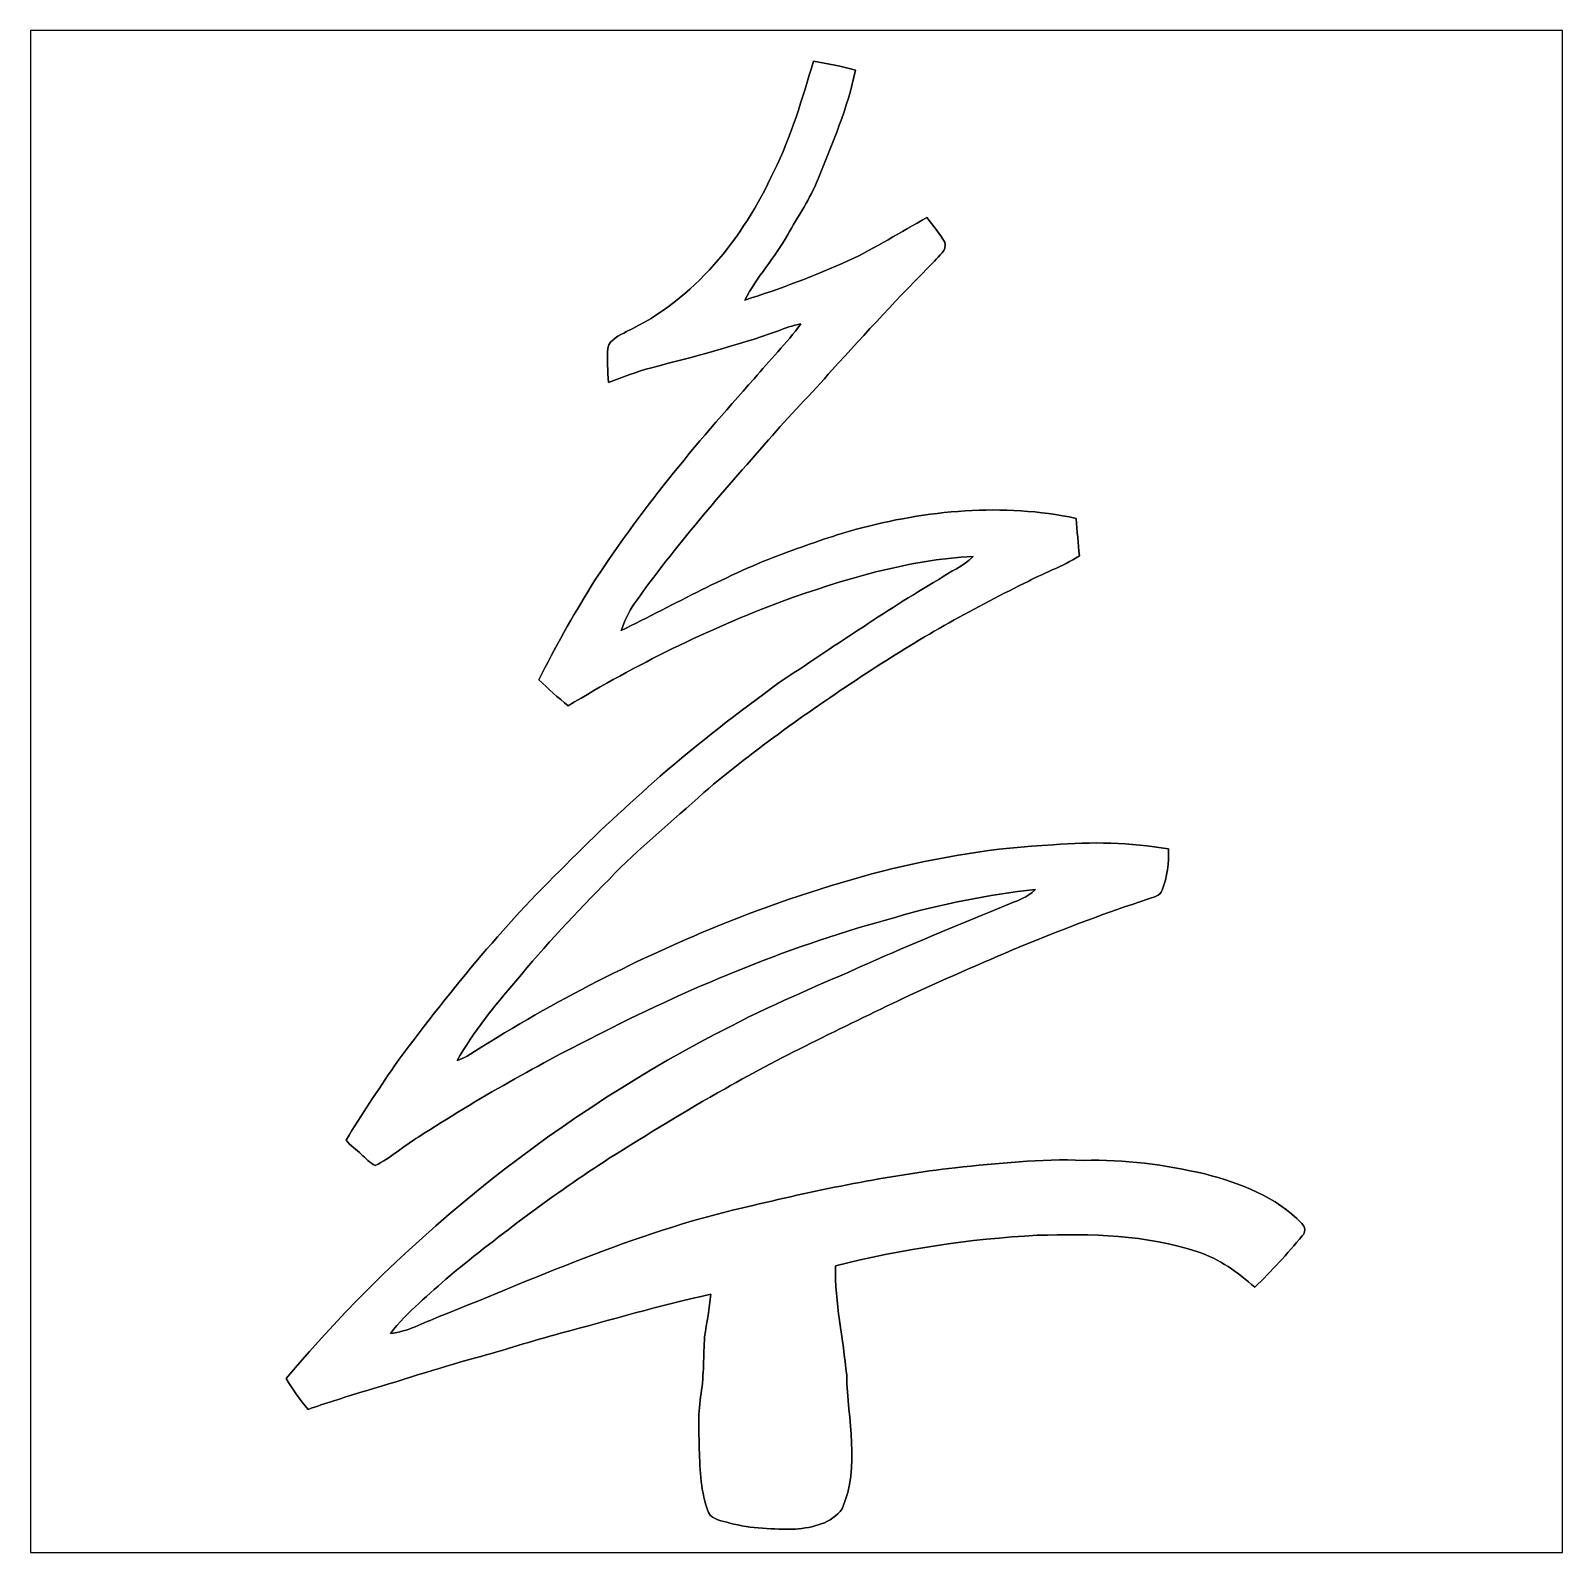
# Model space of a CAD drawing. Header units: centimetres. Extents: x -16.8 to 16.8, y -16.7 to 16.7.
import ezdxf

# ---------------------------------------------------------------- set-up
doc = ezdxf.new("R2010")
doc.units = ezdxf.units.CM
doc.header["$MEASUREMENT"] = 0
doc.layers.add('Layer 1', color=7, linetype='Continuous')

msp = doc.modelspace()

# ---------------------------------------------------------------- linework, layer by layer
at = {"layer": 'Layer 1', "color": 7}
for points, knots in [([(-16.77458, 16.66875), (-16.77458, 16.66875), (16.77458, 16.66875), (16.77458, 16.66875), (16.77458, 16.66875), (16.77458, 16.66875), (16.77458, -16.66875), (16.77458, -16.66875), (16.77458, -16.66875), (16.77458, -16.66875), (-16.77458, -16.66875), (-16.77458, -16.66875), (-16.77458, -16.66875), (-16.77458, -16.66875), (-16.77458, 16.66875), (-16.77458, 16.66875), (-16.77458, 16.66875), (-16.77458, 16.66875), (-16.77458, 16.66875), (-16.77458, 16.66875)], [0, 0, 0, 0, 0.16666667, 0.16666667, 0.16666667, 0.16666667, 0.33333333, 0.33333333, 0.33333333, 0.33333333, 0.5, 0.5, 0.5, 0.5, 0.66666667, 0.66666667, 0.66666667, 0.66666667, 1, 1, 1, 1]), ([(0.37394, 16.00059), (0.12559, 15.18179), (-0.11077, 14.35382), (-0.49459, 13.58512), (-0.49459, 13.58512), (-1.16981, 12.1225), (-2.24049, 10.76995), (-3.72357, 10.07463), (-3.72357, 10.07463), (-3.87773, 9.98749), (-4.09152, 9.90882), (-4.13526, 9.7155), (-4.13526, 9.7155), (-4.14514, 9.46326), (-4.13279, 9.20997), (-4.1208, 8.95738), (-4.1208, 8.95738), (-3.80859, 9.07133), (-3.50203, 9.20186), (-3.17853, 9.28299), (-3.17853, 9.28299), (-2.25072, 9.52218), (-1.32045, 9.76136), (-0.41839, 10.08733), (-0.41839, 10.08733), (-0.24941, 10.14624), (-0.08255, 10.21503), (0.09454, 10.24467), (0.09454, 10.24467), (-0.21908, 9.82133), (-0.58561, 9.44139), (-0.92886, 9.04275), (-0.92886, 9.04275), (-2.21015, 7.60342), (-3.4604, 6.12599), (-4.49686, 4.49721), (-4.49686, 4.49721), (-4.90538, 3.82905), (-5.2959, 3.15031), (-5.64056, 2.44722), (-5.64056, 2.44722), (-5.43701, 2.24578), (-5.22252, 2.05599), (-4.99851, 1.87784), (-4.99851, 1.87784), (-3.51473, 2.78165), (-1.94804, 3.55141), (-0.32209, 4.16384), (-0.32209, 4.16384), (1.02976, 4.64996), (2.42429, 5.074), (3.86786, 5.14844), (3.86786, 5.14844), (3.65689, 4.92866), (3.36091, 4.82141), (3.11573, 4.64749), (3.11573, 4.64749), (1.92123, 3.94159), (0.77999, 3.15207), (-0.37712, 2.38795), (-0.37712, 2.38795), (-1.27071, 1.73673), (-2.14383, 1.05622), (-2.98521, 0.33902), (-2.98521, 0.33902), (-3.68759, -0.2981), (-4.39773, -0.92851), (-5.05707, -1.61043), (-5.05707, -1.61043), (-6.44172, -2.95522), (-7.66198, -4.45841), (-8.80674, -6.00922), (-8.80674, -6.00922), (-9.1634, -6.54685), (-9.53241, -7.07954), (-9.86084, -7.63482), (-9.86084, -7.63482), (-9.77688, -7.76252), (-9.64142, -7.8426), (-9.53276, -7.94738), (-9.53276, -7.94738), (-9.43257, -8.03169), (-9.34685, -8.13682), (-9.22796, -8.19644), (-9.22796, -8.19644), (-8.88436, -8.02746), (-8.60037, -7.76287), (-8.27334, -7.56567), (-8.27334, -7.56567), (-6.97759, -6.72712), (-5.63139, -5.96653), (-4.24921, -5.27967), (-4.24921, -5.27967), (-2.2031, -4.23404), (-0.06279, -3.35915), (2.15759, -2.75802), (2.15759, -2.75802), (3.16124, -2.46451), (4.19347, -2.26025), (5.23346, -2.14771), (5.23346, -2.14771), (5.05636, -2.32939), (4.80589, -2.39995), (4.57941, -2.49837), (4.57941, -2.49837), (3.63361, -2.89031), (2.68393, -3.27307), (1.74766, -3.68723), (1.74766, -3.68723), (0.68086, -4.16983), (-0.40958, -4.60022), (-1.44604, -5.14667), (-1.44604, -5.14667), (-5.16467, -7.03192), (-8.49665, -9.67281), (-11.18094, -12.86298), (-11.18094, -12.86298), (-11.03559, -13.09829), (-10.87543, -13.32406), (-10.69834, -13.53679), (-10.69834, -13.53679), (-10.32334, -13.39991), (-9.93951, -13.29055), (-9.56098, -13.16531), (-9.56098, -13.16531), (-8.71432, -12.92648), (-7.88282, -12.63685), (-7.03333, -12.40825), (-7.03333, -12.40825), (-6.40927, -12.24104), (-5.79579, -12.03537), (-5.17137, -11.86956), (-5.17137, -11.86956), (-4.07599, -11.57887), (-2.98732, -11.25714), (-1.87995, -11.01478), (-1.87995, -11.01478), (-1.90465, -11.32805), (-1.96533, -11.63673), (-2.01366, -11.94682), (-2.01366, -11.94682), (-2.04364, -12.35922), (-2.02106, -12.77726), (-2.09056, -13.18719), (-2.09056, -13.18719), (-2.16112, -13.59112), (-2.13572, -14.00316), (-2.13184, -14.41168), (-2.13184, -14.41168), (-2.1082, -14.87629), (-2.10044, -15.35606), (-1.93005, -15.79598), (-1.93005, -15.79598), (-1.84221, -15.96637), (-1.6196, -15.97342), (-1.45979, -16.02564), (-1.45979, -16.02564), (-0.99236, -16.15264), (-0.50412, -16.15969), (-0.02258, -16.1604), (-0.02258, -16.1604), (0.34502, -16.12477), (0.77788, -16.03869), (1.00189, -15.71131), (1.00189, -15.71131), (1.40406, -14.77857), (1.11584, -13.7601), (1.0989, -12.78678), (1.0989, -12.78678), (1.02306, -11.98915), (0.8382, -11.19717), (0.85266, -10.39248), (0.85266, -10.39248), (2.29941, -10.027), (3.78389, -9.80123), (5.27403, -9.72256), (5.27403, -9.72256), (6.45231, -9.68657), (7.66092, -9.7095), (8.78981, -10.08415), (8.78981, -10.08415), (9.26359, -10.23691), (9.66823, -10.53712), (10.03864, -10.86132), (10.03864, -10.86132), (10.40201, -10.50325), (10.75126, -10.13037), (11.07546, -9.73667), (11.07546, -9.73667), (11.15977, -9.66823), (11.13966, -9.53206), (11.06946, -9.46291), (11.06946, -9.46291), (10.50255, -8.87695), (9.71621, -8.57885), (8.94327, -8.37777), (8.94327, -8.37777), (8.07297, -8.17986), (7.17973, -8.05321), (6.28544, -8.08073), (6.28544, -8.08073), (5.34529, -8.03981), (4.40866, -8.1474), (3.47521, -8.24265), (3.47521, -8.24265), (1.98155, -8.41693), (0.50659, -8.7182), (-0.95462, -9.06886), (-0.95462, -9.06886), (-3.33975, -9.58674), (-5.57107, -10.60274), (-7.82673, -11.50479), (-7.82673, -11.50479), (-8.17739, -11.64167), (-8.51394, -11.83358), (-8.89494, -11.87309), (-8.89494, -11.87309), (-8.52205, -11.39366), (-8.03981, -11.0169), (-7.59566, -10.60768), (-7.59566, -10.60768), (-6.47171, -9.69645), (-5.31813, -8.81944), (-4.10069, -8.03628), (-4.10069, -8.03628), (-3.26249, -7.51734), (-2.43099, -6.98606), (-1.56528, -6.51404), (-1.56528, -6.51404), (-0.25188, -5.76051), (1.12148, -5.11845), (2.48391, -4.45982), (2.48391, -4.45982), (4.18465, -3.683), (5.90621, -2.94393), (7.68491, -2.36149), (7.68491, -2.36149), (7.79956, -2.31105), (7.96572, -2.29658), (8.01194, -2.15829), (8.01194, -2.15829), (8.11812, -1.87184), (8.15869, -1.56175), (8.14493, -1.2573), (8.14493, -1.2573), (7.31202, -1.11795), (6.46148, -1.09573), (5.62081, -1.16805), (5.62081, -1.16805), (3.08998, -1.2887), (0.62653, -1.99954), (-1.71274, -2.9404), (-1.71274, -2.9404), (-3.62761, -3.72604), (-5.4737, -4.68277), (-7.21642, -5.80037), (-7.21642, -5.80037), (-7.28451, -5.83882), (-7.35789, -5.86705), (-7.43021, -5.89597), (-7.43021, -5.89597), (-7.08201, -5.26203), (-6.61882, -4.70041), (-6.14539, -4.15678), (-6.14539, -4.15678), (-5.51568, -3.36938), (-4.80907, -2.64795), (-4.10669, -1.92581), (-4.10669, -1.92581), (-3.45581, -1.24495), (-2.71886, -0.65687), (-2.02671, -0.02011), (-2.02671, -0.02011), (-0.90311, 0.9338), (0.3048, 1.78259), (1.53458, 2.59327), (1.53458, 2.59327), (2.64478, 3.32387), (3.80153, 3.98427), (4.99745, 4.56494), (4.99745, 4.56494), (5.3908, 4.77732), (5.81907, 4.92019), (6.19548, 5.16502), (6.19548, 5.16502), (6.16867, 5.43772), (6.14821, 5.71112), (6.12493, 5.98382), (6.12493, 5.98382), (4.52367, 6.32107), (2.85432, 6.16726), (1.28658, 5.73617), (1.28658, 5.73617), (0.7553, 5.59364), (0.24024, 5.40032), (-0.27764, 5.21723), (-0.27764, 5.21723), (-1.51201, 4.75474), (-2.66347, 4.10598), (-3.8421, 3.52354), (-3.8421, 3.52354), (-3.76484, 3.72886), (-3.68088, 3.93453), (-3.55247, 4.11374), (-3.55247, 4.11374), (-2.65465, 5.37492), (-1.63759, 6.54509), (-0.61101, 7.70149), (-0.61101, 7.70149), (-0.16439, 8.2296), (0.32844, 8.71502), (0.7814, 9.23713), (0.7814, 9.23713), (1.51624, 10.04217), (2.25037, 10.84827), (3.0226, 11.61803), (3.0226, 11.61803), (3.11856, 11.7408), (3.30094, 11.84628), (3.24767, 12.03219), (3.24767, 12.03219), (3.13761, 12.22622), (2.98662, 12.39414), (2.85644, 12.57441), (2.85644, 12.57441), (2.28565, 12.25797), (1.73461, 11.9059), (1.14194, 11.63038), (1.14194, 11.63038), (0.40181, 11.29877), (-0.35842, 11.00737), (-1.13242, 10.76678), (-1.13242, 10.76678), (-0.87136, 11.27301), (-0.47378, 11.69317), (-0.19685, 12.19024), (-0.19685, 12.19024), (0.02893, 12.60016), (0.30304, 12.9861), (0.47449, 13.42425), (0.47449, 13.42425), (0.79058, 14.20072), (1.11901, 14.97577), (1.29222, 15.79986), (1.29222, 15.79986), (0.99272, 15.8937), (0.68157, 15.94414), (0.37394, 16.00059)], [0, 0, 0, 0, 0.01136364, 0.01136364, 0.01136364, 0.01136364, 0.02272727, 0.02272727, 0.02272727, 0.02272727, 0.03409091, 0.03409091, 0.03409091, 0.03409091, 0.04545455, 0.04545455, 0.04545455, 0.04545455, 0.05681818, 0.05681818, 0.05681818, 0.05681818, 0.06818182, 0.06818182, 0.06818182, 0.06818182, 0.07954545, 0.07954545, 0.07954545, 0.07954545, 0.09090909, 0.09090909, 0.09090909, 0.09090909, 0.10227273, 0.10227273, 0.10227273, 0.10227273, 0.11363636, 0.11363636, 0.11363636, 0.11363636, 0.125, 0.125, 0.125, 0.125, 0.13636364, 0.13636364, 0.13636364, 0.13636364, 0.14772727, 0.14772727, 0.14772727, 0.14772727, 0.15909091, 0.15909091, 0.15909091, 0.15909091, 0.17045455, 0.17045455, 0.17045455, 0.17045455, 0.18181818, 0.18181818, 0.18181818, 0.18181818, 0.19318182, 0.19318182, 0.19318182, 0.19318182, 0.20454545, 0.20454545, 0.20454545, 0.20454545, 0.21590909, 0.21590909, 0.21590909, 0.21590909, 0.22727273, 0.22727273, 0.22727273, 0.22727273, 0.23863636, 0.23863636, 0.23863636, 0.23863636, 0.25, 0.25, 0.25, 0.25, 0.26136364, 0.26136364, 0.26136364, 0.26136364, 0.27272727, 0.27272727, 0.27272727, 0.27272727, 0.28409091, 0.28409091, 0.28409091, 0.28409091, 0.29545455, 0.29545455, 0.29545455, 0.29545455, 0.30681818, 0.30681818, 0.30681818, 0.30681818, 0.31818182, 0.31818182, 0.31818182, 0.31818182, 0.32954545, 0.32954545, 0.32954545, 0.32954545, 0.34090909, 0.34090909, 0.34090909, 0.34090909, 0.35227273, 0.35227273, 0.35227273, 0.35227273, 0.36363636, 0.36363636, 0.36363636, 0.36363636, 0.375, 0.375, 0.375, 0.375, 0.38636364, 0.38636364, 0.38636364, 0.38636364, 0.39772727, 0.39772727, 0.39772727, 0.39772727, 0.40909091, 0.40909091, 0.40909091, 0.40909091, 0.42045455, 0.42045455, 0.42045455, 0.42045455, 0.43181818, 0.43181818, 0.43181818, 0.43181818, 0.44318182, 0.44318182, 0.44318182, 0.44318182, 0.45454545, 0.45454545, 0.45454545, 0.45454545, 0.46590909, 0.46590909, 0.46590909, 0.46590909, 0.47727273, 0.47727273, 0.47727273, 0.47727273, 0.48863636, 0.48863636, 0.48863636, 0.48863636, 0.5, 0.5, 0.5, 0.5, 0.51136364, 0.51136364, 0.51136364, 0.51136364, 0.52272727, 0.52272727, 0.52272727, 0.52272727, 0.53409091, 0.53409091, 0.53409091, 0.53409091, 0.54545455, 0.54545455, 0.54545455, 0.54545455, 0.55681818, 0.55681818, 0.55681818, 0.55681818, 0.56818182, 0.56818182, 0.56818182, 0.56818182, 0.57954545, 0.57954545, 0.57954545, 0.57954545, 0.59090909, 0.59090909, 0.59090909, 0.59090909, 0.60227273, 0.60227273, 0.60227273, 0.60227273, 0.61363636, 0.61363636, 0.61363636, 0.61363636, 0.625, 0.625, 0.625, 0.625, 0.63636364, 0.63636364, 0.63636364, 0.63636364, 0.64772727, 0.64772727, 0.64772727, 0.64772727, 0.65909091, 0.65909091, 0.65909091, 0.65909091, 0.67045455, 0.67045455, 0.67045455, 0.67045455, 0.68181818, 0.68181818, 0.68181818, 0.68181818, 0.69318182, 0.69318182, 0.69318182, 0.69318182, 0.70454545, 0.70454545, 0.70454545, 0.70454545, 0.71590909, 0.71590909, 0.71590909, 0.71590909, 0.72727273, 0.72727273, 0.72727273, 0.72727273, 0.73863636, 0.73863636, 0.73863636, 0.73863636, 0.75, 0.75, 0.75, 0.75, 0.76136364, 0.76136364, 0.76136364, 0.76136364, 0.77272727, 0.77272727, 0.77272727, 0.77272727, 0.78409091, 0.78409091, 0.78409091, 0.78409091, 0.79545455, 0.79545455, 0.79545455, 0.79545455, 0.80681818, 0.80681818, 0.80681818, 0.80681818, 0.81818182, 0.81818182, 0.81818182, 0.81818182, 0.82954545, 0.82954545, 0.82954545, 0.82954545, 0.84090909, 0.84090909, 0.84090909, 0.84090909, 0.85227273, 0.85227273, 0.85227273, 0.85227273, 0.86363636, 0.86363636, 0.86363636, 0.86363636, 0.875, 0.875, 0.875, 0.875, 0.88636364, 0.88636364, 0.88636364, 0.88636364, 0.89772727, 0.89772727, 0.89772727, 0.89772727, 0.90909091, 0.90909091, 0.90909091, 0.90909091, 0.92045455, 0.92045455, 0.92045455, 0.92045455, 0.93181818, 0.93181818, 0.93181818, 0.93181818, 0.94318182, 0.94318182, 0.94318182, 0.94318182, 0.95454545, 0.95454545, 0.95454545, 0.95454545, 0.96590909, 0.96590909, 0.96590909, 0.96590909, 0.97727273, 0.97727273, 0.97727273, 0.97727273, 1, 1, 1, 1])]:
    msp.add_open_spline(points, degree=3, knots=knots, dxfattribs=at)
at = {"layer": 'Layer 1', "color": 253}
msp.add_open_spline([(0.37394, 16.00059), (0.68157, 15.94414), (0.99272, 15.8937), (1.29222, 15.79986), (1.29222, 15.79986), (1.11901, 14.97577), (0.79058, 14.20072), (0.47449, 13.42425), (0.47449, 13.42425), (0.30304, 12.9861), (0.02893, 12.60016), (-0.19685, 12.19024), (-0.19685, 12.19024), (-0.47378, 11.69317), (-0.87136, 11.27301), (-1.13242, 10.76678), (-1.13242, 10.76678), (-0.35842, 11.00737), (0.40181, 11.29877), (1.14194, 11.63038), (1.14194, 11.63038), (1.73461, 11.9059), (2.28565, 12.25797), (2.85644, 12.57441), (2.85644, 12.57441), (2.98662, 12.39414), (3.13761, 12.22622), (3.24767, 12.03219), (3.24767, 12.03219), (3.30094, 11.84628), (3.11856, 11.7408), (3.0226, 11.61803), (3.0226, 11.61803), (2.25037, 10.84827), (1.51624, 10.04217), (0.7814, 9.23713), (0.7814, 9.23713), (0.32844, 8.71502), (-0.16439, 8.2296), (-0.61101, 7.70149), (-0.61101, 7.70149), (-1.63759, 6.54509), (-2.65465, 5.37492), (-3.55247, 4.11374), (-3.55247, 4.11374), (-3.68088, 3.93453), (-3.76484, 3.72886), (-3.8421, 3.52354), (-3.8421, 3.52354), (-2.66347, 4.10598), (-1.51201, 4.75474), (-0.27764, 5.21723), (-0.27764, 5.21723), (0.24024, 5.40032), (0.7553, 5.59364), (1.28658, 5.73617), (1.28658, 5.73617), (2.85432, 6.16726), (4.52367, 6.32107), (6.12493, 5.98382), (6.12493, 5.98382), (6.14821, 5.71112), (6.16867, 5.43772), (6.19548, 5.16502), (6.19548, 5.16502), (5.81907, 4.92019), (5.3908, 4.77732), (4.99745, 4.56494), (4.99745, 4.56494), (3.80153, 3.98427), (2.64478, 3.32387), (1.53458, 2.59327), (1.53458, 2.59327), (0.3048, 1.78259), (-0.90311, 0.9338), (-2.02671, -0.02011), (-2.02671, -0.02011), (-2.71886, -0.65687), (-3.45581, -1.24495), (-4.10669, -1.92581), (-4.10669, -1.92581), (-4.80907, -2.64795), (-5.51568, -3.36938), (-6.14539, -4.15678), (-6.14539, -4.15678), (-6.61882, -4.70041), (-7.08201, -5.26203), (-7.43021, -5.89597), (-7.43021, -5.89597), (-7.35789, -5.86705), (-7.28451, -5.83882), (-7.21642, -5.80037), (-7.21642, -5.80037), (-5.4737, -4.68277), (-3.62761, -3.72604), (-1.71274, -2.9404), (-1.71274, -2.9404), (0.62653, -1.99954), (3.08998, -1.2887), (5.62081, -1.16805), (5.62081, -1.16805), (6.46148, -1.09573), (7.31202, -1.11795), (8.14493, -1.2573), (8.14493, -1.2573), (8.15869, -1.56175), (8.11812, -1.87184), (8.01194, -2.15829), (8.01194, -2.15829), (7.96572, -2.29658), (7.79956, -2.31105), (7.68491, -2.36149), (7.68491, -2.36149), (5.90621, -2.94393), (4.18465, -3.683), (2.48391, -4.45982), (2.48391, -4.45982), (1.12148, -5.11845), (-0.25188, -5.76051), (-1.56528, -6.51404), (-1.56528, -6.51404), (-2.43099, -6.98606), (-3.26249, -7.51734), (-4.10069, -8.03628), (-4.10069, -8.03628), (-5.31813, -8.81944), (-6.47171, -9.69645), (-7.59566, -10.60768), (-7.59566, -10.60768), (-8.03981, -11.0169), (-8.52205, -11.39366), (-8.89494, -11.87309), (-8.89494, -11.87309), (-8.51394, -11.83358), (-8.17739, -11.64167), (-7.82673, -11.50479), (-7.82673, -11.50479), (-5.57107, -10.60274), (-3.33975, -9.58674), (-0.95462, -9.06886), (-0.95462, -9.06886), (0.50659, -8.7182), (1.98155, -8.41693), (3.47521, -8.24265), (3.47521, -8.24265), (4.40866, -8.1474), (5.34529, -8.03981), (6.28544, -8.08073), (6.28544, -8.08073), (7.17973, -8.05321), (8.07297, -8.17986), (8.94327, -8.37777), (8.94327, -8.37777), (9.71621, -8.57885), (10.50255, -8.87695), (11.06946, -9.46291), (11.06946, -9.46291), (11.13966, -9.53206), (11.15977, -9.66823), (11.07546, -9.73667), (11.07546, -9.73667), (10.75126, -10.13037), (10.40201, -10.50325), (10.03864, -10.86132), (10.03864, -10.86132), (9.66823, -10.53712), (9.26359, -10.23691), (8.78981, -10.08415), (8.78981, -10.08415), (7.66092, -9.7095), (6.45231, -9.68657), (5.27403, -9.72256), (5.27403, -9.72256), (3.78389, -9.80123), (2.29941, -10.027), (0.85266, -10.39248), (0.85266, -10.39248), (0.8382, -11.19717), (1.02306, -11.98915), (1.0989, -12.78678), (1.0989, -12.78678), (1.11584, -13.7601), (1.40406, -14.77857), (1.00189, -15.71131), (1.00189, -15.71131), (0.77788, -16.03869), (0.34502, -16.12477), (-0.02258, -16.1604), (-0.02258, -16.1604), (-0.50412, -16.15969), (-0.99236, -16.15264), (-1.45979, -16.02564), (-1.45979, -16.02564), (-1.6196, -15.97342), (-1.84221, -15.96637), (-1.93005, -15.79598), (-1.93005, -15.79598), (-2.10044, -15.35606), (-2.1082, -14.87629), (-2.13184, -14.41168), (-2.13184, -14.41168), (-2.13572, -14.00316), (-2.16112, -13.59112), (-2.09056, -13.18719), (-2.09056, -13.18719), (-2.02106, -12.77726), (-2.04364, -12.35922), (-2.01366, -11.94682), (-2.01366, -11.94682), (-1.96533, -11.63673), (-1.90465, -11.32805), (-1.87995, -11.01478), (-1.87995, -11.01478), (-2.98732, -11.25714), (-4.07599, -11.57887), (-5.17137, -11.86956), (-5.17137, -11.86956), (-5.79579, -12.03537), (-6.40927, -12.24104), (-7.03333, -12.40825), (-7.03333, -12.40825), (-7.88282, -12.63685), (-8.71432, -12.92648), (-9.56098, -13.16531), (-9.56098, -13.16531), (-9.93951, -13.29055), (-10.32334, -13.39991), (-10.69834, -13.53679), (-10.69834, -13.53679), (-10.87543, -13.32406), (-11.03559, -13.09829), (-11.18094, -12.86298), (-11.18094, -12.86298), (-8.49665, -9.67281), (-5.16467, -7.03192), (-1.44604, -5.14667), (-1.44604, -5.14667), (-0.40958, -4.60022), (0.68086, -4.16983), (1.74766, -3.68723), (1.74766, -3.68723), (2.68393, -3.27307), (3.63361, -2.89031), (4.57941, -2.49837), (4.57941, -2.49837), (4.80589, -2.39995), (5.05636, -2.32939), (5.23346, -2.14771), (5.23346, -2.14771), (4.19347, -2.26025), (3.16124, -2.46451), (2.15759, -2.75802), (2.15759, -2.75802), (-0.06279, -3.35915), (-2.2031, -4.23404), (-4.24921, -5.27967), (-4.24921, -5.27967), (-5.63139, -5.96653), (-6.97759, -6.72712), (-8.27334, -7.56567), (-8.27334, -7.56567), (-8.60037, -7.76287), (-8.88436, -8.02746), (-9.22796, -8.19644), (-9.22796, -8.19644), (-9.34685, -8.13682), (-9.43257, -8.03169), (-9.53276, -7.94738), (-9.53276, -7.94738), (-9.64142, -7.8426), (-9.77688, -7.76252), (-9.86084, -7.63482), (-9.86084, -7.63482), (-9.53241, -7.07954), (-9.1634, -6.54685), (-8.80674, -6.00922), (-8.80674, -6.00922), (-7.66198, -4.45841), (-6.44172, -2.95522), (-5.05707, -1.61043), (-5.05707, -1.61043), (-4.39773, -0.92851), (-3.68759, -0.2981), (-2.98521, 0.33902), (-2.98521, 0.33902), (-2.14383, 1.05622), (-1.27071, 1.73673), (-0.37712, 2.38795), (-0.37712, 2.38795), (0.77999, 3.15207), (1.92123, 3.94159), (3.11573, 4.64749), (3.11573, 4.64749), (3.36091, 4.82141), (3.65689, 4.92866), (3.86786, 5.14844), (3.86786, 5.14844), (2.42429, 5.074), (1.02976, 4.64996), (-0.32209, 4.16384), (-0.32209, 4.16384), (-1.94804, 3.55141), (-3.51473, 2.78165), (-4.99851, 1.87784), (-4.99851, 1.87784), (-5.22252, 2.05599), (-5.43701, 2.24578), (-5.64056, 2.44722), (-5.64056, 2.44722), (-5.2959, 3.15031), (-4.90538, 3.82905), (-4.49686, 4.49721), (-4.49686, 4.49721), (-3.4604, 6.12599), (-2.21015, 7.60342), (-0.92886, 9.04275), (-0.92886, 9.04275), (-0.58561, 9.44139), (-0.21908, 9.82133), (0.09454, 10.24467), (0.09454, 10.24467), (-0.08255, 10.21503), (-0.24941, 10.14624), (-0.41839, 10.08733), (-0.41839, 10.08733), (-1.32045, 9.76136), (-2.25072, 9.52218), (-3.17853, 9.28299), (-3.17853, 9.28299), (-3.50203, 9.20186), (-3.80859, 9.07133), (-4.1208, 8.95738), (-4.1208, 8.95738), (-4.13279, 9.20997), (-4.14514, 9.46326), (-4.13526, 9.7155), (-4.13526, 9.7155), (-4.09152, 9.90882), (-3.87773, 9.98749), (-3.72357, 10.07463), (-3.72357, 10.07463), (-2.24049, 10.76995), (-1.16981, 12.1225), (-0.49459, 13.58512), (-0.49459, 13.58512), (-0.11077, 14.35382), (0.12559, 15.18179), (0.37394, 16.00059)], degree=3, knots=[0, 0, 0, 0, 0.01136364, 0.01136364, 0.01136364, 0.01136364, 0.02272727, 0.02272727, 0.02272727, 0.02272727, 0.03409091, 0.03409091, 0.03409091, 0.03409091, 0.04545455, 0.04545455, 0.04545455, 0.04545455, 0.05681818, 0.05681818, 0.05681818, 0.05681818, 0.06818182, 0.06818182, 0.06818182, 0.06818182, 0.07954545, 0.07954545, 0.07954545, 0.07954545, 0.09090909, 0.09090909, 0.09090909, 0.09090909, 0.10227273, 0.10227273, 0.10227273, 0.10227273, 0.11363636, 0.11363636, 0.11363636, 0.11363636, 0.125, 0.125, 0.125, 0.125, 0.13636364, 0.13636364, 0.13636364, 0.13636364, 0.14772727, 0.14772727, 0.14772727, 0.14772727, 0.15909091, 0.15909091, 0.15909091, 0.15909091, 0.17045455, 0.17045455, 0.17045455, 0.17045455, 0.18181818, 0.18181818, 0.18181818, 0.18181818, 0.19318182, 0.19318182, 0.19318182, 0.19318182, 0.20454545, 0.20454545, 0.20454545, 0.20454545, 0.21590909, 0.21590909, 0.21590909, 0.21590909, 0.22727273, 0.22727273, 0.22727273, 0.22727273, 0.23863636, 0.23863636, 0.23863636, 0.23863636, 0.25, 0.25, 0.25, 0.25, 0.26136364, 0.26136364, 0.26136364, 0.26136364, 0.27272727, 0.27272727, 0.27272727, 0.27272727, 0.28409091, 0.28409091, 0.28409091, 0.28409091, 0.29545455, 0.29545455, 0.29545455, 0.29545455, 0.30681818, 0.30681818, 0.30681818, 0.30681818, 0.31818182, 0.31818182, 0.31818182, 0.31818182, 0.32954545, 0.32954545, 0.32954545, 0.32954545, 0.34090909, 0.34090909, 0.34090909, 0.34090909, 0.35227273, 0.35227273, 0.35227273, 0.35227273, 0.36363636, 0.36363636, 0.36363636, 0.36363636, 0.375, 0.375, 0.375, 0.375, 0.38636364, 0.38636364, 0.38636364, 0.38636364, 0.39772727, 0.39772727, 0.39772727, 0.39772727, 0.40909091, 0.40909091, 0.40909091, 0.40909091, 0.42045455, 0.42045455, 0.42045455, 0.42045455, 0.43181818, 0.43181818, 0.43181818, 0.43181818, 0.44318182, 0.44318182, 0.44318182, 0.44318182, 0.45454545, 0.45454545, 0.45454545, 0.45454545, 0.46590909, 0.46590909, 0.46590909, 0.46590909, 0.47727273, 0.47727273, 0.47727273, 0.47727273, 0.48863636, 0.48863636, 0.48863636, 0.48863636, 0.5, 0.5, 0.5, 0.5, 0.51136364, 0.51136364, 0.51136364, 0.51136364, 0.52272727, 0.52272727, 0.52272727, 0.52272727, 0.53409091, 0.53409091, 0.53409091, 0.53409091, 0.54545455, 0.54545455, 0.54545455, 0.54545455, 0.55681818, 0.55681818, 0.55681818, 0.55681818, 0.56818182, 0.56818182, 0.56818182, 0.56818182, 0.57954545, 0.57954545, 0.57954545, 0.57954545, 0.59090909, 0.59090909, 0.59090909, 0.59090909, 0.60227273, 0.60227273, 0.60227273, 0.60227273, 0.61363636, 0.61363636, 0.61363636, 0.61363636, 0.625, 0.625, 0.625, 0.625, 0.63636364, 0.63636364, 0.63636364, 0.63636364, 0.64772727, 0.64772727, 0.64772727, 0.64772727, 0.65909091, 0.65909091, 0.65909091, 0.65909091, 0.67045455, 0.67045455, 0.67045455, 0.67045455, 0.68181818, 0.68181818, 0.68181818, 0.68181818, 0.69318182, 0.69318182, 0.69318182, 0.69318182, 0.70454545, 0.70454545, 0.70454545, 0.70454545, 0.71590909, 0.71590909, 0.71590909, 0.71590909, 0.72727273, 0.72727273, 0.72727273, 0.72727273, 0.73863636, 0.73863636, 0.73863636, 0.73863636, 0.75, 0.75, 0.75, 0.75, 0.76136364, 0.76136364, 0.76136364, 0.76136364, 0.77272727, 0.77272727, 0.77272727, 0.77272727, 0.78409091, 0.78409091, 0.78409091, 0.78409091, 0.79545455, 0.79545455, 0.79545455, 0.79545455, 0.80681818, 0.80681818, 0.80681818, 0.80681818, 0.81818182, 0.81818182, 0.81818182, 0.81818182, 0.82954545, 0.82954545, 0.82954545, 0.82954545, 0.84090909, 0.84090909, 0.84090909, 0.84090909, 0.85227273, 0.85227273, 0.85227273, 0.85227273, 0.86363636, 0.86363636, 0.86363636, 0.86363636, 0.875, 0.875, 0.875, 0.875, 0.88636364, 0.88636364, 0.88636364, 0.88636364, 0.89772727, 0.89772727, 0.89772727, 0.89772727, 0.90909091, 0.90909091, 0.90909091, 0.90909091, 0.92045455, 0.92045455, 0.92045455, 0.92045455, 0.93181818, 0.93181818, 0.93181818, 0.93181818, 0.94318182, 0.94318182, 0.94318182, 0.94318182, 0.95454545, 0.95454545, 0.95454545, 0.95454545, 0.96590909, 0.96590909, 0.96590909, 0.96590909, 0.97727273, 0.97727273, 0.97727273, 0.97727273, 1, 1, 1, 1], dxfattribs=at)

doc.saveas('drawing.dxf')
